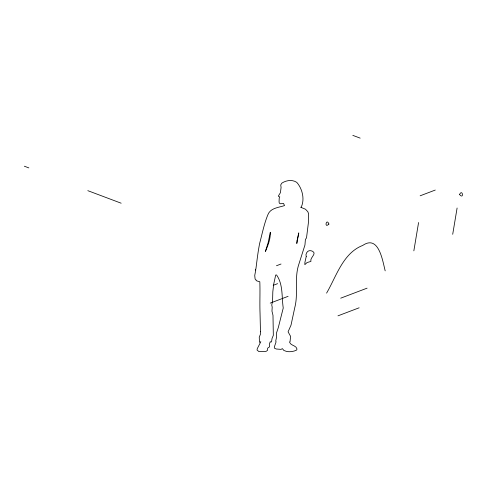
<?xml version="1.0" encoding="UTF-8"?>
<svg xmlns="http://www.w3.org/2000/svg" width="487" height="487" viewBox="0 0 487 487"><rect width="100%" height="100%" fill="white"/><g stroke="black" fill="none" stroke-linecap="round" stroke-linejoin="round"><path stroke-width="0.73" d="M328.908 224.075C323.965 229.054 326.424 217.5 328.914 224.038M459.57 194.38C462.632 188.536 464.111 199.913 459.582 194.581M413.847 250.842L418.583 222.516M452.703 234.308L457.104 208.004M326.582 293.119C336.371 276.391 342.964 253.082 362.742 245.424C378.843 234.43 382.612 260.922 385.187 270.857M420.141 195.804L435.268 190.058M276.476 265.744L281.029 264.015M273.201 285.321L277.572 283.659M270.224 303.121L288.091 296.333M340.705 298.178L367.095 288.152M337.96 315.844L359.126 307.802M352.819 135.368L360.167 138.131M24.35 166.207L28.849 167.899M87.818 190.667L121.153 203.201M260.466 331.744L260.46 334.173L259.261 337.193L259.455 342.306L260.837 341.722L257.288 348.625L257.045 350.05L258.962 351.614L266.024 351.377L267.412 350.488L267.68 348.15L269.579 346.805L269.427 344.035L270.236 341.691L271.022 342.154L271.582 341.466L272.081 338.337L273.329 335.385L272.988 315.345L271.965 311.126L272.196 307.163L271.746 305.008L272.58 301.167L272.811 291.89L273.657 284.402L275.691 275.015L276.561 274.96C283.282 284.438 281.577 297.058 283.239 308.015L278.29 327.629L276.427 333.181L276.598 336.998L275.697 341.156L276.111 341.746L274.297 347.134L274.522 348.242L276.281 349.009L281.017 349.368L282.381 348.625L283.872 350.457C287.841 352.411 292.784 352.04 296.668 350.025L296.979 349.027C296.346 345.271 290.575 345.813 289.461 341.996L290.051 341.673L290.581 336.328L288.079 331.811L291.019 325.139L294.745 307.735C298.513 293.588 294.148 278.333 298.762 264.532L304.953 245.004L305.398 239.494L306.518 237.869L308.362 223.052L308.618 213.769L307.808 211.675L305.477 209.227L300.71 207.255L301.264 207.03C304.947 199.213 302.311 188.603 296.766 182.363C292.285 179.332 286.033 180.312 281.748 183.203L280.725 184.975L281.09 187.434L280.402 192.724L278.394 195.981L278.686 196.565L279.763 196.864L279.203 198.294L279.063 202.123L279.386 203.182L280.409 203.773L283.58 203.456L284.499 205.593C278.686 207.584 270.547 207.894 267.935 214.603C264.112 223.789 262.274 233.529 259.741 243.025C257.964 251.56 257.008 260.478 255.882 269.074L255.322 269.299L255.377 270.005L255.778 269.865L254.738 275.484L255.097 278.905L255.62 279.903L256.6 280.232L256.722 280.889L259.815 281.76C260.228 292.279 259.638 302.737 260.04 313.159L260.466 331.744M270.309 232.299C270.577 239.032 267.966 245.375 265.409 251.462L268.221 242.349L270.309 232.299M306.256 256.351L304.911 262.371L304.844 264.672L307.023 262.56L310.937 261.416C309.574 257.739 317.134 253.879 312.63 251.298C309.58 249.782 306.743 250.787 305.946 254.786L306.256 256.351M297.076 240.681L296.79 243.5L298.781 232.896L297.076 240.681"/></g></svg>
